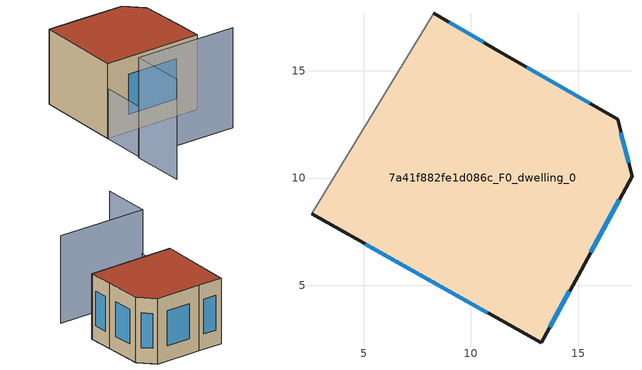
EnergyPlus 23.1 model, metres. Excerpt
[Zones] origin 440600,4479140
7a41f882fe1d086c_F0_dwelling_0
 floor ground (EU_floor_Construction): 15,5.44 17.52,10.08 16.84,12.74 11.29,15.92 8.27,17.69 2.56,8.32 13.27,2.31 z0
 wall outside (EU_wall_Construction): 8.27,17.69 11.29,15.92 16.84,12.74 17.52,10.08 15,5.44 13.27,2.31 2.56,8.32 z0:9
 wall adiabatic (EU_wall_Construction): 2.56,8.32 8.27,17.69 z0:9
 window (EU_Window_Construction): 17,12.12 17.36,10.7 / 16.93,8.99 15.59,6.52 / 14.6,4.71 13.68,3.04 / 10.76,3.72 5.07,6.92 / 8.98,17.28 10.59,16.34 / 12.59,15.18 15.54,13.48 z2.11:6.89
 roof outside (EU_roof_Construction): 16.84,12.74 17.52,10.08 15,5.44 13.27,2.31 2.56,8.32 8.27,17.69 11.29,15.92 z9
shading: -4.07,-2.66 -0.66,3.3 / -0.66,3.3 10.48,-3.08 z0:12; 8.27,17.69 -3.4,-1.54 z0:6
[Building]
EU S2 Campaign: North Axis=0; Terrain=City; Solar Distribution=FullExterior
[Site:Location]
Madrid: Latitude=40.5; Longitude=-3.5; Time Zone=1; Elevation=609
[SizingPeriod:WeatherFileDays]
AnnualSizingPeriod: Begin Month=1; Begin Day of Month=1; End Month=12; End Day of Month=31; Day of Week for Start Day=Monday; Use Weather File Daylight Saving Period=No; Use Weather File Rain and Snow Indicators=No
[MATERIAL]
EU_InternalMass_Material: Roughness=MediumRough; Thickness=0.1; Conductivity=1; Density=1800; Specific Heat=900; Thermal Absorptance=0.9; Solar Absorptance=0.7; Visible Absorptance=0.7
[MATERIAL:NOMASS] Roughness=MediumRough; Thermal Absorptance=0.9; Solar Absorptance=0.7; Visible Absorptance=0.7
Name | Thermal Resistance
EU_wall_NoMass | 0.419739
EU_roof_NoMass | 0.352165
EU_floor_NoMass | 0.608284
[WINDOWMATERIAL:SIMPLEGLAZINGSYSTEM]
EU_Window_SimpleGlazing: UFactor=4.8352; Solar Heat Gain Coefficient=0.85; Visible Transmittance=0.85
[CONSTRUCTION]
EU_wall_Construction: EU_wall_NoMass
EU_roof_Construction: EU_roof_NoMass
EU_floor_Construction: EU_floor_NoMass
EU_InternalMass_Construction: EU_InternalMass_Material
EU_Window_Construction: EU_Window_SimpleGlazing
[ZONE]
7a41f882fe1d086c_F0_dwelling_0: Type=1; Multiplier=1; Ceiling Height=autocalculate; Volume=1161.99; Floor Area=autocalculate; Part of Total Floor Area=Yes
[INTERNALMASS]
7a41f882fe1d086c_F0_dwelling_0_EU_InternalMass: Construction=EU_InternalMass_Construction; Zone or ZoneList=7a41f882fe1d086c_F0_dwelling_0; Surface Area=129.11
[OTHEREQUIPMENT]
EU_Step8_InternalGain_7a41f882fe1d086c_F0_dwelling_0_f000: Fuel Type=Electricity; Zone or ZoneList or Space or SpaceList=7a41f882fe1d086c_F0_dwelling_0; Schedule=EU_Step8_GainSchedule_7a41f882fe1d086c_F0_dwelling_0_f000; Design Level Calculation Method=Watts/Area; Power per Zone Floor Area=1; Fraction Latent=0; Fraction Radiant=0; Fraction Lost=0; Carbon Dioxide Generation Rate=0; EndUse Subcategory=EU_Step8_InternalGains
[ZONEVENTILATION:DESIGNFLOWRATE]
EU_ConstantAir_7a41f882fe1d086c_F0_dwelling_0: Zone or ZoneList or Space or SpaceList=7a41f882fe1d086c_F0_dwelling_0; Schedule=EU_AlwaysOn; Design Flow Rate Calculation Method=AirChanges/Hour; Air Changes per Hour=0.703302; Ventilation Type=Natural; Fan Pressure Rise=0; Fan Total Efficiency=1; Constant Term Coefficient=1; Temperature Term Coefficient=0; Velocity Term Coefficient=0; Velocity Squared Term Coefficient=0; Minimum Indoor Temperature=-100; Maximum Indoor Temperature=100; Delta Temperature=-100; Minimum Outdoor Temperature=-100; Maximum Outdoor Temperature=100; Maximum Wind Speed=40
[HVACTEMPLATE:THERMOSTAT]
EU_HeatOnly_7a41f882fe1d086c_F0_dwelling_0: Constant Heating Setpoint=20; Constant Cooling Setpoint=50
[HVACTEMPLATE:ZONE:IDEALLOADSAIRSYSTEM]
7a41f882fe1d086c_F0_dwelling_0: Template Thermostat=EU_HeatOnly_7a41f882fe1d086c_F0_dwelling_0; System Availability Schedule=EU_AlwaysOn; Maximum Heating Supply Air Temperature=50; Minimum Cooling Supply Air Temperature=13; Maximum Heating Supply Air Humidity Ratio=0.0156; Minimum Cooling Supply Air Humidity Ratio=0.0077; Heating Limit=NoLimit; Cooling Limit=NoLimit; Heating Availability Schedule=EU_AlwaysOn; Cooling Availability Schedule=EU_CoolingOff; Dehumidification Control Type=ConstantSensibleHeatRatio; Cooling Sensible Heat Ratio=0.7; Dehumidification Setpoint=60; Humidification Control Type=None; Humidification Setpoint=30; Outdoor Air Method=None; Outdoor Air Flow Rate per Person=0.00944; Outdoor Air Flow Rate per Zone Floor Area=0; Outdoor Air Flow Rate per Zone=0; Demand Controlled Ventilation Type=None; Outdoor Air Economizer Type=NoEconomizer; Heat Recovery Type=None; Sensible Heat Recovery Effectiveness=0.7; Latent Heat Recovery Effectiveness=0.65
[SIZING:ZONE]
7a41f882fe1d086c_F0_dwelling_0: Zone Cooling Design Supply Air Temperature Input Method=SupplyAirTemperature; Zone Cooling Design Supply Air Temperature=13; Zone Heating Design Supply Air Temperature Input Method=SupplyAirTemperature; Zone Heating Design Supply Air Temperature=50; Zone Cooling Design Supply Air Humidity Ratio=0.008; Zone Heating Design Supply Air Humidity Ratio=0.008; Cooling Design Air Flow Method=DesignDay; Cooling Design Air Flow Rate=0; Cooling Minimum Air Flow per Zone Floor Area=0.000762; Cooling Minimum Air Flow=0; Cooling Minimum Air Flow Fraction=0.2; Heating Design Air Flow Method=DesignDay; Heating Design Air Flow Rate=0; Heating Maximum Air Flow per Zone Floor Area=0.002032; Heating Maximum Air Flow=0.141576; Heating Maximum Air Flow Fraction=0.3; Account for Dedicated Outdoor Air System=No; Dedicated Outdoor Air System Control Strategy=NeutralSupplyAir; Dedicated Outdoor Air Low Setpoint Temperature for Design=autosize; Dedicated Outdoor Air High Setpoint Temperature for Design=autosize; Zone Load Sizing Method=Sensible Load Only No Latent Load; Zone Latent Cooling Design Supply Air Humidity Ratio Input Method=HumidityRatioDifference; Zone Cooling Design Supply Air Humidity Ratio Difference=0.005; Zone Latent Heating Design Supply Air Humidity Ratio Input Method=HumidityRatioDifference; Zone Humidification Design Supply Air Humidity Ratio Difference=0.005
[SCHEDULE:CONSTANT]
Name | Hourly Value
EU_AlwaysOn | 1
EU_CoolingOff | 0
[SCHEDULE:FILE]
EU_Step8_GainSchedule_7a41f882fe1d086c_F0_dwelling_0_f000: File=../../schedules/7a41f882fe1d086c/7a41f882fe1d086c_F0_dwelling_0_f000_gain.csv; Column Number=1; Rows to Skip at Top=0; Number of Hours of Data=8760; Column Separator=Comma; Interpolate to Timestep=No; Minutes per Item=60; Adjust Schedule for Daylight Savings=Yes
